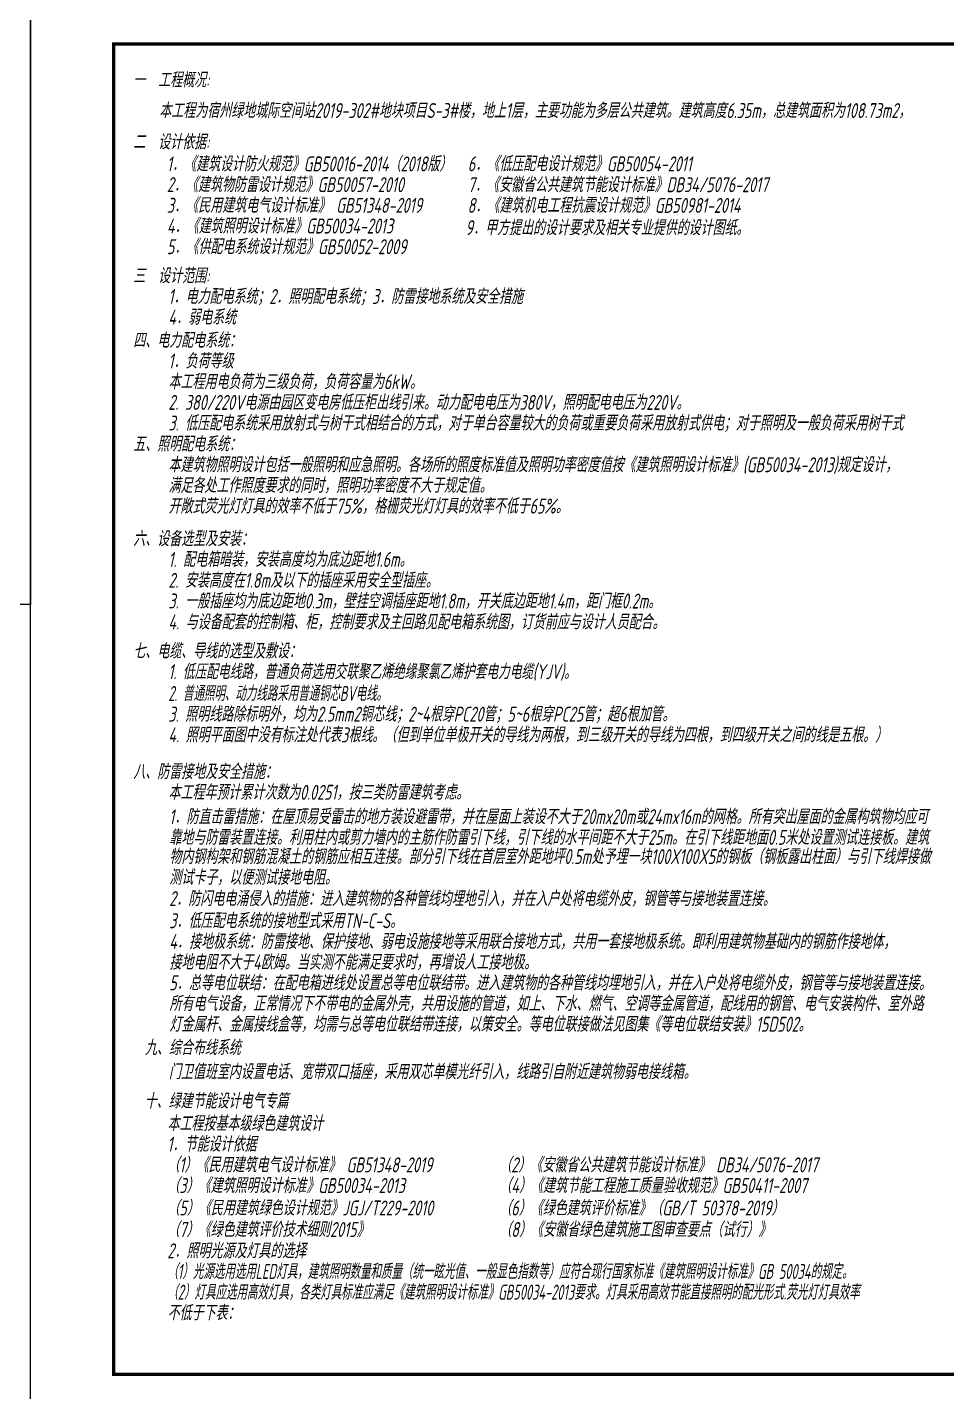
# Model space of a CAD drawing. Extents: x 621174 to 1725648, y -986053 to 860327.
# Drawn here: x 697111 to 724761, y -859578 to -818551 of the extents above; entities that cross this region are included whole.
import ezdxf

# ---------------------------------------------------------------- set-up
doc = ezdxf.new("R2010")
doc.units = 0
doc.header["$LTSCALE"] = 1000
doc.header["$MEASUREMENT"] = 0
for name, color, linetype in [('DIM-照明', 3, 'Continuous'), ('text', 8, 'Continuous'), ('图框', 140, 'Continuous')]:
    doc.layers.add(name, color=color, linetype=linetype)
doc.styles.add('FFDI-TEXT', font='gbeitc.shx', dxfattribs={"width": 0.8, "height": 4.5, "bigfont": 'hztxt.shx'})

msp = doc.modelspace()

# ---------------------------------------------------------------- linework, layer by layer
at = {"layer": 'text', "color": 2}
msp.add_lwpolyline([(697210, -835908), (667212, -835908), (667212, -818099), (697210, -818099)], close=True, dxfattribs=at)
at = {"layer": '图框'}
msp.add_lwpolyline([(697210, -818099), (756610, -818099), (756610, -860053), (697210, -860053)], close=True, dxfattribs=at)
at = {"layer": '图框', "const_width": 100}
msp.add_lwpolyline([(699710, -859053), (755610, -859053), (755610, -819053), (699710, -819053)], close=True, dxfattribs=at)

# ---------------------------------------------------------------- texts
at = {"layer": 'DIM-照明', "color": 7, "linetype": 'Continuous', "style": 'FFDI-TEXT'}
for s, width, p in [('一  工程概况:', 0.8, (700292, -820358)), ('本工程为宿州绿地城际空间站2019-302#地块项目S-3#楼，地上1层，主要功能为多层公共建筑。建筑高度6.35m，总建筑面积为108.73m2，', 0.8, (701076, -821280)), ('二  设计依据:', 0.8, (700292, -822224)), ('三  设计范围:', 0.8, (700292, -826249, 0)), ('1．电力配电系统；2．照明配电系统；3．防雷接地系统及安全措施', 0.8, (701353, -826871, 0)), ('4．弱电系统', 0.8, (701353, -827493, 0)), ('四、电力配电系统：', 0.8, (700292, -828189, 0)), ('1．负荷等级', 0.8, (701353, -828811, 0)), ('本工程用电负荷为三级负荷，负荷容量为6kW。', 0.8, (701353, -829433, 0)), ('2. 380/220V电源由园区变电房低压柜出线引来。动力配电电压为380V，照明配电电压为220V。', 0.8, (701353, -830055, 0)), ('3. 低压配电系统采用放射式与树干式相结合的方式，对于单台容量较大的负荷或重要负荷采用放射式供电；对于照明及一般负荷采用树干式', 0.8, (701353, -830677, 0)), ('五、照明配电系统：', 0.8, (700292, -831308, 0)), ('本建筑物照明设计包括一般照明和应急照明。各场所的照度标准值及照明功率密度值按《建筑照明设计标准》(GB50034-2013)规定设计，', 0.8, (701353, -831930, 0)), ('本建筑物照明设计包括一般照明和应急照明。各场所的照度标准值及照明功率密度值按《建筑照明设计标准》(GB50034-2013)规定设计，', 0.8, (701353, -831930, 0)), ('满足各处工作照度要求的同时，照明功率密度不大于规定值。', 0.8, (701353, -832552, 0)), ('开敞式荧光灯灯具的效率不低于75%%%，格栅荧光灯灯具的效率不低于65%%%。', 0.8, (701353, -833174, 0)), ('六、设备选型及安装：', 0.8, (700292, -834156, 0)), ('1. 配电箱暗装，安装高度均为底边距地1.6m。', 0.8, (701353, -834778, 0)), ('2. 安装高度在1.8m及以下的插座采用安全型插座。', 0.8, (701353, -835406, 0)), ('3. 一般插座均为底边距地0.3m，壁挂空调插座距地1.8m，开关底边距地1.4m，距门框0.2m。', 0.8, (701353, -836028, 0)), ('4. 与设备配套的控制箱、柜，控制要求及主回路见配电箱系统图，订货前应与设计人员配合。', 0.8, (701353, -836657, 0)), ('七、电缆、导线的选型及敷设：', 0.8, (700292, -837531, 0)), ('2. 普通照明、动力线路采用普通铜芯BV电线。', 0.7, (701353, -838808, 0)), ('3. 照明线路除标明外，均为2.5mm2铜芯线；2~4根穿PC20管；5~6根穿PC25管；超6根加管。', 0.8, (701353, -839430, 0)), ('4. 照明平面图中没有标注处代表3根线。（但到单位单极开关的导线为两根，到三级开关的导线为四根，到四级开关之间的线是五根。）', 0.8, (701353, -840052, 0)), ('八、防雷接地及安全措施：', 0.8, (700292, -841158, 0)), ('本工程年预计累计次数为0.0251，按三类防雷建筑考虑。', 0.8, (701353, -841780, 0)), ('1．防直击雷措施：在屋顶易受雷击的地方装设避雷带，并在屋面上装设不大于20mx20m或24mx16m的网格。所有突出屋面的金属构筑物均应可', 0.8, (701377, -842513, 0)), ('靠地与防雷装置连接。利用柱内或剪力墙内的主筋作防雷引下线，引下线的水平间距不大于25m。在引下线距地面0.5米处设置测试连接板。建筑', 0.8, (701377, -843135, 0)), ('物内钢构架和钢筋混凝土的钢筋应相互连接。部分引下线在首层室外距地坪0.5m处予埋一块100X100X5的钢板（钢板露出柱面）与引下线焊接做', 0.8, (701377, -843713, 0)), ('测试卡子，以便测试接地电阻。', 0.8, (701377, -844335, 0)), ('2．防闪电电涌侵入的措施：进入建筑物的各种管线均埋地引入，并在入户处将电缆外皮，钢管等与接地装置连接。', 0.8, (701377, -844977, 0)), ('3．低压配电系统的接地型式采用TN-C-S。', 0.8, (701380, -845642, 0)), ('4．接地极系统：防雷接地、保护接地、弱电设施接地等采用联合接地方式，共用一套接地极系统。即利用建筑物基础内的钢筋作接地体，', 0.8, (701380, -846266, 0)), ('接地电阻不大于4欧姆。当实测不能满足要求时，再增设人工接地极。', 0.8, (701380, -846888, 0)), ('5．总等电位联结：在配电箱进线处设置总等电位联结带。进入建筑物的各种管线均埋地引入，并在入户处将电缆外皮，钢管等与接地装置连接。', 0.8, (701380, -847510, 0)), ('所有电气设备，正常情况下不带电的金属外壳，共用设施的管道，如上、下水、燃气、空调等金属管道，配线用的钢管、电气安装构件、室外路', 0.8, (701380, -848132, 0)), ('灯金属杆、金属接线盒等，均需与总等电位联结带连接，以策安全。等电位联接做法见图集《等电位联结安装》15D502。', 0.8, (701380, -848754, 0)), ('九、综合布线系统', 0.8, (700645, -849458)), ('门卫值班室内设置电话、宽带双口插座，采用双芯单模光纤引入，线路引自附近建筑物弱电接线箱。', 0.8, (701365, -850181)), ('十、绿建节能设计电气专篇', 0.8, (700637, -851063)), ('本工程按基本级绿色建筑设计', 0.8, (701322, -851738)), ('1．节能设计依据', 0.8, (701322, -852360)), ('（1）《民用建筑电气设计标准》 GB51348-2019', 0.8, (701322, -852982)), ('（2）《安徽省公共建筑节能设计标准》 DB34/5076-2017', 0.8, (711304, -852982)), ('（3）《建筑照明设计标准》GB50034-2013 ', 0.8, (701322, -853604)), ('（4）《建筑节能工程施工质量验收规范》GB50411-2007', 0.8, (711304, -853604)), ('（5）《民用建筑绿色设计规范》JGJ/T229-2010', 0.8, (701322, -854279)), ('（6）《绿色建筑评价标准》（GB/T 50378-2019）', 0.8, (711304, -854279)), ('（7）《绿色建筑评价技术细则2015》', 0.8, (701322, -854926)), ('（8）《安徽省绿色建筑施工图审查要点（试行）》 ', 0.8, (711304, -854926)), ('2．照明光源及灯具的选择', 0.8, (701322, -855566)), ('（1）光源选用选用LED灯具，建筑照明数量和质量（统一眩光值、一般显色指数等）应符合现行国家标准《建筑照明设计标准》GB 50034的规定。', 0.7, (701322, -856188)), ('（2）灯具应选用高效灯具，各类灯具标准应满足《建筑照明设计标准》GB50034-2013要求。灯具采用高效节能直接照明的配光形式.荧光灯灯具效率', 0.7, (701322, -856810)), ('不低于下表：', 0.8, (701322, -857432))]:
    msp.add_text(s, height=450, dxfattribs=dict(at, width=width)).set_placement(p)
for s, width, p in [('1．《建筑设计防火规范》GB50016-2014（2018版）', 0.8, (701309, -822885)), ('6．《低压配电设计规范》GB50054-2011', 0.8, (710358, -822882)), ('2．《建筑物防雷设计规范》GB50057-2010', 0.8, (701309, -823508)), ('7．《安徽省公共建筑节能设计标准》DB34/5076-2017', 0.8, (710358, -823510)), ('3．《民用建筑电气设计标准》 GB51348-2019', 0.8, (701309, -824130)), ('8．《建筑机电工程抗震设计规范》GB50981-2014', 0.8, (710351, -824132)), ('4．《建筑照明设计标准》GB50034-2013', 0.8, (701309, -824752)), ('9．甲方提出的设计要求及相关专业提供的设计图纸。 ', 0.8, (710287, -824803)), ('5．《供配电系统设计规范》GB50052-2009', 0.8, (701309, -825374)), ('1. 低压配电线路，普通负荷选用交联聚乙烯绝缘聚氯乙烯护套电力电缆(YJV)。', 0.78, (701353, -838153, 0))]:
    msp.add_text(s, height=450, rotation=0, dxfattribs=dict(at, width=width)).set_placement(p)

doc.saveas('drawing.dxf')
